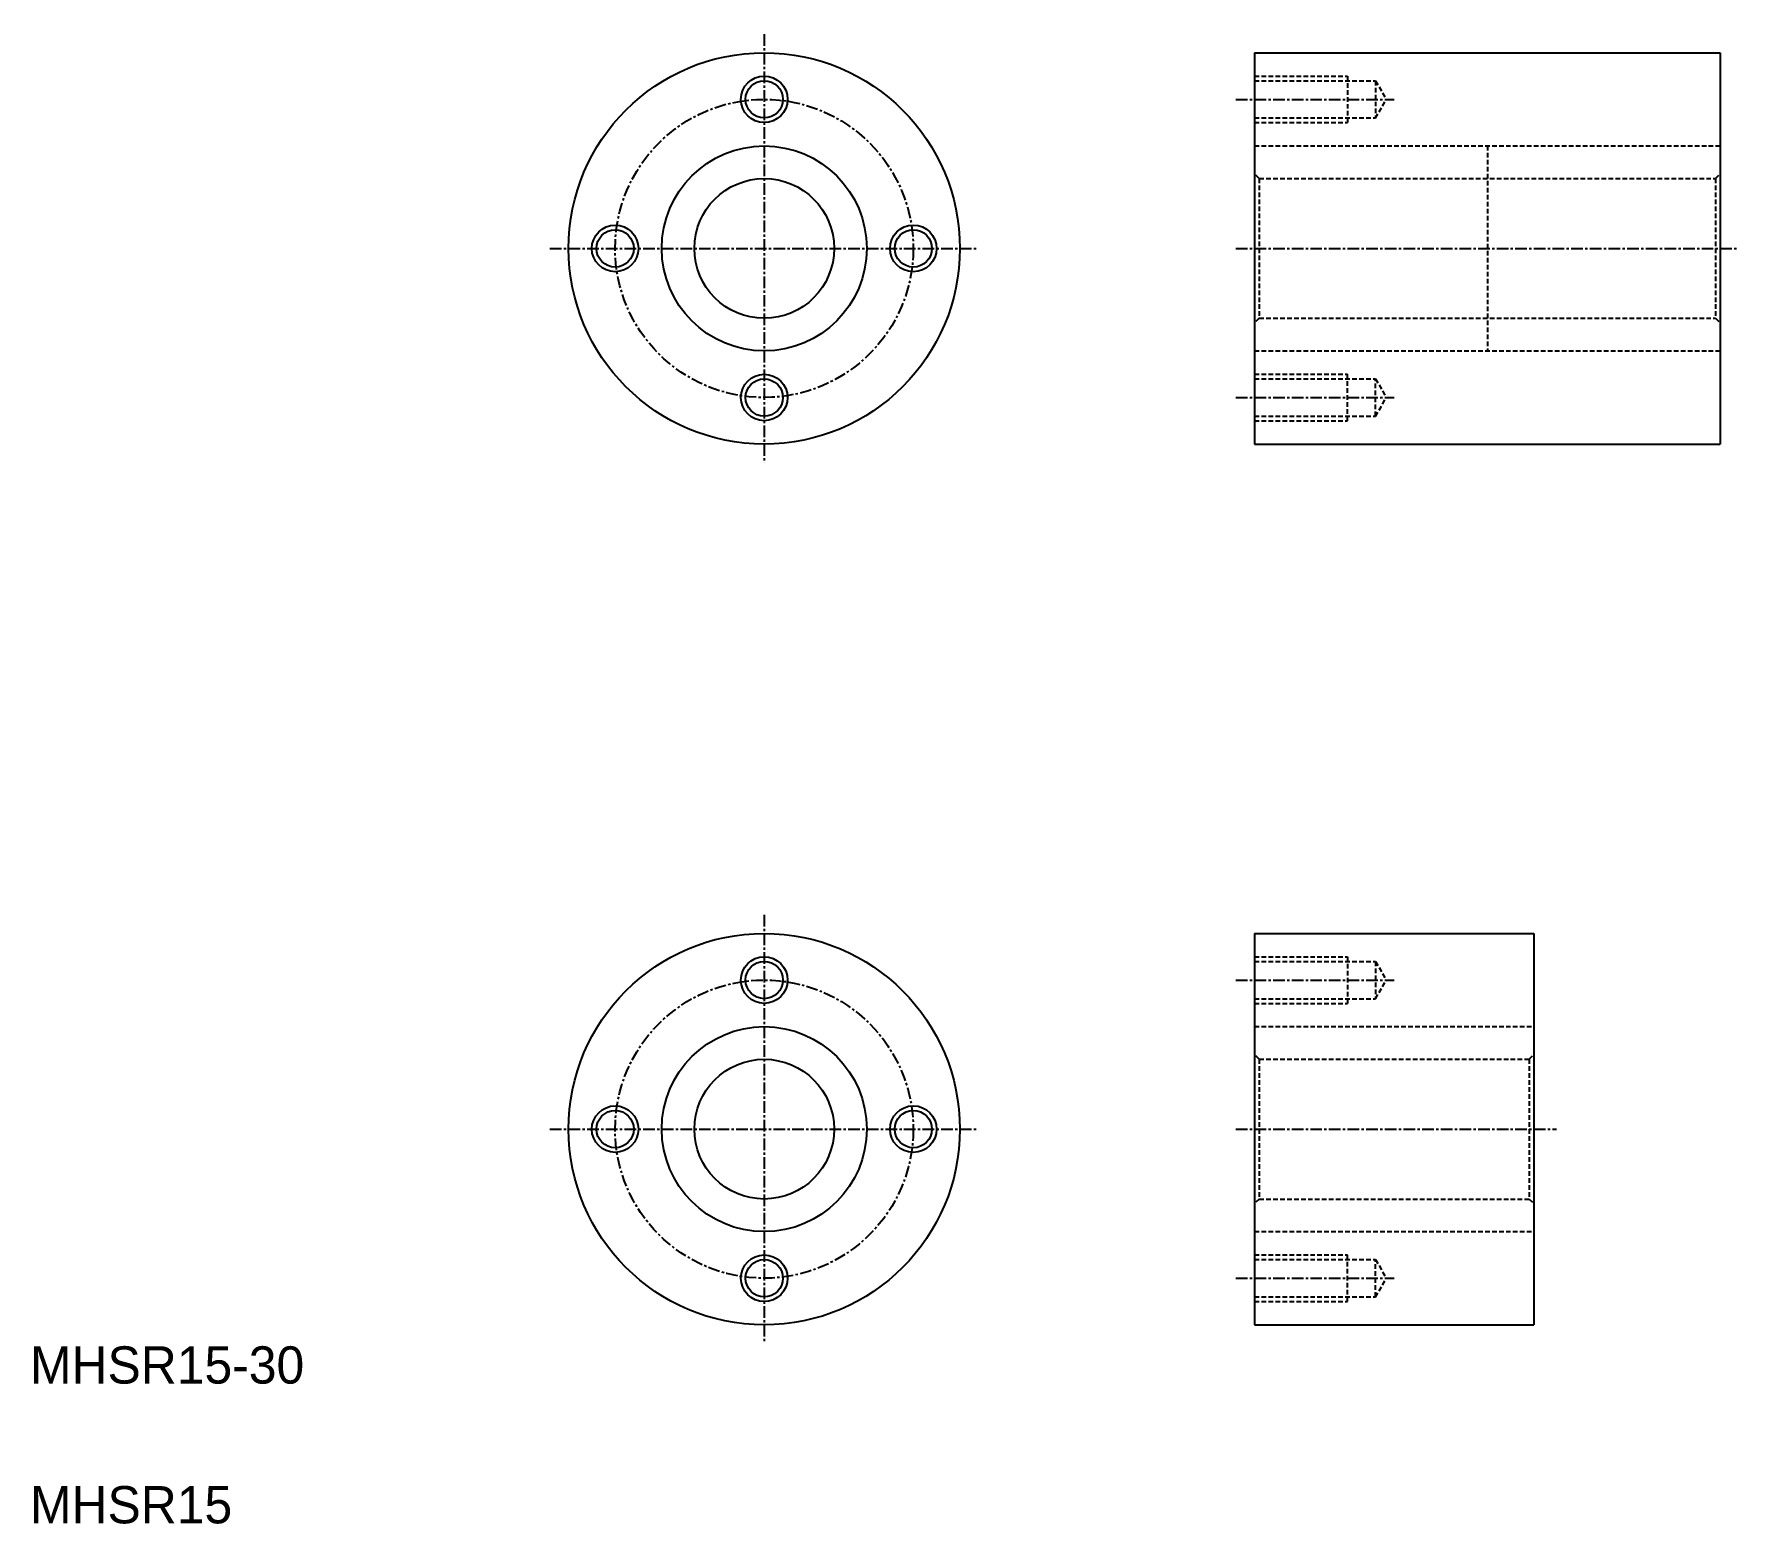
# Model space of a CAD drawing. Extents: x 10 to 193, y 10 to 170.
import ezdxf

# ---------------------------------------------------------------- set-up
doc = ezdxf.new("R2010")
doc.units = 0
doc.linetypes.add('CENTER', pattern=[2, 1.25, -0.25, 0.25, -0.25])
doc.linetypes.add('DASHED', pattern=[0.75, 0.5, -0.25])
doc.layers.get('0').update_dxf_attribs({"linetype": 'CONTINUOUS'})
doc.layers.add('CENTER', color=1, linetype='CENTER')

msp = doc.modelspace()

# ---------------------------------------------------------------- linework, layer by layer
at = {"color": 7, "linetype": 'CONTINUOUS'}
for p, q in [((141.41, 167.83), (191.41, 167.83)), ((141.41, 167.83), (141.41, 125.83)), ((153.91, 167.83), (153.91, 167.83)), ((166.41, 167.83), (166.41, 167.83)), ((191.41, 167.83), (191.41, 125.83)), ((141.41, 125.83), (191.41, 125.83)), ((141.41, 73.31), (171.41, 73.31)), ((141.41, 73.31), (141.41, 31.31)), ((171.41, 73.31), (171.41, 31.31)), ((141.41, 31.31), (171.41, 31.31))]:
    msp.add_line(p, q, dxfattribs=at)
at = {"color": 3, "linetype": 'DASHED'}
for p, q in [((141.41, 165.33), (151.41, 165.33)), ((141.41, 164.83), (154.41, 164.83)), ((151.41, 165.33), (151.41, 160.33)), ((154.41, 164.83), (154.41, 160.83)), ((154.41, 164.83), (155.56, 162.83)), ((154.41, 160.83), (155.56, 162.83)), ((141.41, 160.83), (154.41, 160.83)), ((141.41, 160.33), (151.41, 160.33)), ((141.41, 157.83), (191.41, 157.83)), ((166.41, 157.83), (166.41, 135.83)), ((141.91, 154.33), (141.41, 154.83)), ((141.91, 154.33), (190.91, 154.33)), ((141.91, 154.33), (141.91, 139.33)), ((190.91, 154.33), (191.41, 154.83)), ((190.91, 154.33), (190.91, 139.33)), ((141.91, 139.33), (141.41, 138.83)), ((141.91, 139.33), (190.91, 139.33)), ((190.91, 139.33), (191.41, 138.83)), ((141.41, 135.83), (191.41, 135.83)), ((141.41, 133.33), (151.41, 133.33)), ((141.41, 132.83), (154.41, 132.83)), ((151.41, 128.33), (151.41, 133.33)), ((154.41, 128.83), (154.41, 132.83)), ((154.41, 132.83), (155.56, 130.83)), ((154.41, 128.83), (155.56, 130.83)), ((141.41, 128.83), (154.41, 128.83)), ((141.41, 128.33), (151.41, 128.33)), ((141.41, 70.81), (151.41, 70.81)), ((141.41, 70.31), (154.41, 70.31)), ((151.41, 70.81), (151.41, 65.81)), ((154.41, 70.31), (154.41, 66.31)), ((154.41, 70.31), (155.56, 68.31)), ((154.41, 66.31), (155.56, 68.31)), ((141.41, 66.31), (154.41, 66.31)), ((141.41, 65.81), (151.41, 65.81)), ((141.41, 63.31), (171.41, 63.31)), ((141.91, 59.81), (141.41, 60.31)), ((141.91, 59.81), (170.91, 59.81)), ((141.91, 59.81), (141.91, 44.81)), ((170.91, 59.81), (171.41, 60.31)), ((170.91, 59.81), (170.91, 44.81)), ((141.91, 44.81), (141.41, 44.31)), ((141.91, 44.81), (170.91, 44.81)), ((170.91, 44.81), (171.41, 44.31)), ((141.41, 41.31), (171.41, 41.31)), ((141.41, 38.81), (151.41, 38.81)), ((151.41, 33.81), (151.41, 38.81)), ((141.41, 38.31), (154.41, 38.31)), ((154.41, 38.31), (155.56, 36.31)), ((154.41, 34.31), (154.41, 38.31)), ((154.41, 34.31), (155.56, 36.31)), ((141.41, 34.31), (154.41, 34.31)), ((141.41, 33.81), (151.41, 33.81))]:
    msp.add_line(p, q, dxfattribs=at)
at = {"color": 7, "linetype": 'CONTINUOUS'}
for centre, radius in [((88.8, 146.83), 21), ((88.8, 162.83), 2), ((88.8, 146.83), 11), ((88.8, 146.83), 7.5), ((72.8, 146.83), 2), ((104.8, 146.83), 2), ((88.8, 130.83), 2), ((88.8, 52.31), 21), ((88.8, 68.31), 2), ((88.8, 52.31), 11), ((88.8, 52.31), 7.5), ((72.8, 52.31), 2), ((104.8, 52.31), 2), ((88.8, 36.31), 2)]:
    msp.add_circle(centre, radius, dxfattribs=at)
at = {"color": 3}
for centre in [(88.8, 162.83), (72.8, 146.83), (104.8, 146.83), (88.8, 130.83), (88.8, 68.31), (72.8, 52.31), (104.8, 52.31), (88.8, 36.31)]:
    msp.add_circle(centre, 2.5, dxfattribs=at)
at = {"layer": 'CENTER', "color": 1, "linetype": 'CENTER'}
for p, q in [((88.8, 169.83), (88.8, 123.83)), ((139.41, 162.83), (156.41, 162.83)), ((65.8, 146.83), (111.8, 146.83)), ((139.41, 146.83), (193.41, 146.83)), ((139.41, 130.83), (156.41, 130.83)), ((88.8, 75.31), (88.8, 29.31)), ((139.41, 68.31), (156.41, 68.31)), ((65.8, 52.31), (111.8, 52.31)), ((139.41, 52.31), (173.84, 52.31)), ((139.41, 36.31), (156.41, 36.31))]:
    msp.add_line(p, q, dxfattribs=at)
for centre in [(88.8, 146.83), (88.8, 52.31)]:
    msp.add_circle(centre, 16, dxfattribs=at)

# ---------------------------------------------------------------- texts
at = {"color": 7, "linetype": 'CONTINUOUS'}
for s, p in [('MHSR15-30', (10, 25)), ('MHSR15', (10, 10))]:
    msp.add_text(s, height=4, dxfattribs=at).set_placement(p)

doc.saveas('drawing.dxf')
